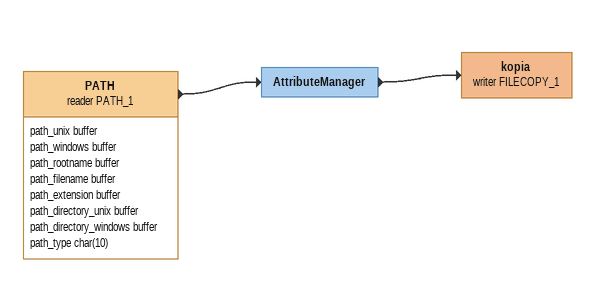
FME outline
PATH (reader PATH_1)
    attributes: path_unix buffer, path_windows buffer, path_rootname buffer, path_filename buffer, path_extension buffer, path_directory_unix buffer, path_directory_windows buffer, path_type char(10)
    -> AttributeManager
AttributeManager
    -> kopia (writer FILECOPY_1)
kopia (writer FILECOPY_1)
